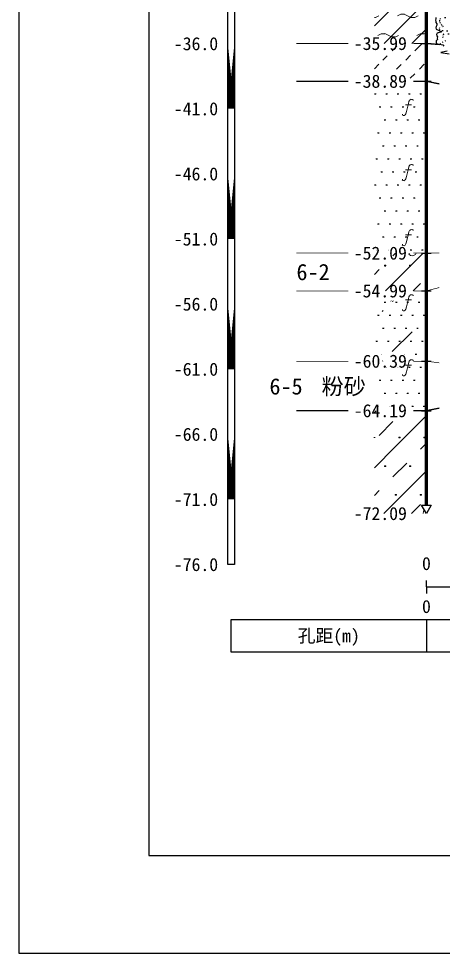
# Model space of a CAD drawing. Extents: x -37 to 3540, y -1485 to 297.
# Drawn here: x -37.4 to 27.8, y -1485 to -1341.4 of the extents above; entities that cross this region are included whole.
import ezdxf
from ezdxf.enums import TextEntityAlignment as Align

# ---------------------------------------------------------------- set-up
doc = ezdxf.new("R2010")
doc.units = 0
doc.linetypes.add('DOT', pattern=[6.35, 0, -6.35])
for name, color, linetype in [('CURVE', 200, 'CONTINUOUS'), ('FRAME', 7, 'CONTINUOUS'), ('HOLE', 41, 'CONTINUOUS'), ('RULER', 7, 'CONTINUOUS'), ('STRATUM', 241, 'CONTINUOUS')]:
    doc.layers.add(name, color=color, linetype=linetype)
doc.layers.add('HATCH', color=7, linetype='CONTINUOUS', lineweight=13)
doc.styles.add('ST', font='')
doc.styles.get('ST').set_extended_font_data('SimSun')
pattern_1 = [(82.875, (111.5324, -1486.206), (0.000369, 10.000176), [0.0893, -80.5337]), (143.13, (111.6334, -1486.2818), (-29.999964, 20.000054), [0.12627, -49.87373]), (172.875, (111.8106, -1486.304), (-70.000246, 9.99966), [0.17857, -80.44443]), (206.565, (111.989, -1486.2147), (-9.9997, -9.99969), [0.19954, -22.16046]), (243.435, (112.0783, -1486.0363), (9e-06, -9.9997), [0.19954, -22.16146]), (255.964, (112.1676, -1485.679), (-0.0002, -9.9995), [0.36813, -40.86287]), (255.964, (112.4776, -1484.439), (-0.0002, -9.9995), [1.2784, -39.9526]), (255.964, (112.5461, -1484.165), (-0.0002, -9.9995), [0.28235, -40.94865]), (216.87, (112.7364, -1483.9108), (-9.999982, -10.000018), [0.12627, -49.87373]), (243.435, (112.6354, -1483.9865), (9e-06, -9.9997), [0.19954, -22.16146]), (206.565, (112.915, -1483.8215), (-9.9997, -9.99969), [0.19954, -22.16046]), (172.875, (113.092, -1483.8437), (-70.000246, 9.99966), [0.17857, -80.44443]), (143.13, (113.193, -1483.9194), (-29.999964, 20.000054), [0.12627, -49.87373]), (82.875, (113.182, -1484.008), (0.000369, 10.000176), [0.0893, -80.5337]), (0, (112.037, -1484.66), (0, 10), [0.89286, -9.10714]), (0, (112.392, -1485), (1, 2), [0, -1.75]), (0, (112.367, -1484.975), (1, 2), [0, -1.75]), (0, (112.367, -1485), (1, 2), [0, -1.75]), (0, (112.342, -1485), (1, 2), [0, -1.75]), (0, (112.367, -1485.025), (1, 2), [0, -1.75])]
pattern_2 = [(45, (112.367, -1485), (-4.24264, 4.24264), [10, 0]), (45, (113.428, -1488.182), (-2.12132, 6.36396), [3, -3])]
pattern_3 = [(82.875, (110.531, -1487.6533), (0.00081, 22.00039), [0.1964, -177.1742]), (143.13, (110.753, -1487.82), (-65.99992, 44.00012), [0.2778, -109.7222]), (172.875, (111.143, -1487.8687), (-154.00054, 21.999253), [0.3929, -176.9777]), (206.565, (111.536, -1487.672), (-21.99935, -21.9993), [0.439, -48.753]), (243.435, (111.732, -1487.28), (2e-05, -21.9993), [0.439, -48.7552]), (255.964, (111.9283, -1486.494), (-0.00044, -21.9989), [0.8099, -89.8983]), (255.964, (112.6104, -1483.7656), (-0.00044, -21.9989), [2.8124, -87.8958]), (255.964, (112.761, -1483.163), (-0.00044, -21.9989), [0.6212, -90.087]), (216.87, (113.1796, -1482.6037), (-21.99996, -22.00004), [0.2778, -109.7222]), (243.435, (112.957, -1482.77), (2e-05, -21.9993), [0.439, -48.7552]), (206.565, (113.572, -1482.407), (-21.99935, -21.9993), [0.439, -48.753]), (172.875, (113.962, -1482.456), (-154.00054, 21.999253), [0.3929, -176.9777]), (143.13, (114.1843, -1482.6228), (-65.99992, 44.00012), [0.2778, -109.7222]), (82.875, (114.16, -1482.8177), (0.00081, 22.00039), [0.1964, -177.1742]), (0, (111.642, -1484.252), (0, 22), [1.9643, -20.0357]), (0, (112.422, -1485), (2.2, 4.4), [0, -3.85]), (0, (112.367, -1484.945), (2.2, 4.4), [0, -3.85]), (0, (112.367, -1485), (2.2, 4.4), [0, -3.85]), (0, (112.312, -1485), (2.2, 4.4), [0, -3.85]), (0, (112.367, -1485.055), (2.2, 4.4), [0, -3.85])]

msp = doc.modelspace()

# ---------------------------------------------------------------- hatches: boundary and pattern name
at = {"layer": 'HATCH'}
h = msp.add_hatch(dxfattribs=at)
h.set_pattern_fill('YNNT', color=251, style=0)
h.set_pattern_definition([(45, (112.367, -1485), (-2.12132, 2.12132), [10, 0]), (26.565, (113.4412, -1485.2536), (5.999823, 5.999812), [0.567, -12.849]), (0, (112.874, -1485.2536), (0, 6), [0.567, -5.433]), (26.565, (110.7857, -1485), (5.999823, 5.999812), [0.567, -12.849]), (0, (111.293, -1484.7464), (0, 6), [0.567, -5.433]), (153.435, (112.8742, -1485.2536), (-5.999818, -5e-06), [1.134, -12.2826]), (26.565, (116.4412, -1482.2536), (5.999823, 5.999812), [0.567, -12.849]), (0, (115.874, -1482.2536), (0, 6), [0.567, -5.433]), (26.565, (113.7857, -1482), (5.999823, 5.999812), [0.567, -12.849]), (0, (114.293, -1481.7464), (0, 6), [0.567, -5.433]), (153.435, (115.8742, -1482.2536), (-5.999818, -5e-06), [1.134, -12.2826])])
h.paths.add_polyline_path([(25.25, -1333.45), (17.25, -1333.45), (17.25, -1345.25), (25.25, -1345.25)])
h.paths.add_polyline_path([(13.18, -1346.74), (22.74, -1346.74), (22.74, -1343.81), (13.18, -1343.81)], flags=9)
h.paths.add_polyline_path([(13.18, -1334.94), (22.74, -1334.94), (22.74, -1332.01), (13.18, -1332.01)], flags=9)
h = msp.add_hatch(dxfattribs=at)
h.set_pattern_fill('NZFT', color=52, style=0)
h.set_pattern_definition([(45, (112.367, -1485), (-6e-07, 6.99998), [0.9473, -8.9522]), (45, (113.767, -1483.6), (-6e-07, 6.99998), [0.9869, -8.9126]), (45, (115.167, -1482.2), (-6e-07, 6.99998), [1.06018, -8.8393]), (45, (116.567, -1480.8), (-6e-07, 6.99998), [0.94918, -8.95032]), (45, (117.967, -1479.4), (-6e-07, 6.99998), [1.0365, -8.863]), (45, (115.867, -1485), (-6e-07, 6.99998), [1.01335, -8.88615]), (45, (117.267, -1483.6), (-6e-07, 6.99998), [1.07896, -12.12037]), (45, (118.667, -1482.2), (-6e-07, 6.99998), [0.99882, -8.90067]), (45, (113.067, -1480.8), (-4e-07, 6.99998), [1.05533, -8.84416]), (45, (114.467, -1479.4), (-4e-07, 6.99998), [1.0365, -8.863])])
h.paths.add_polyline_path([(25.25, -1345.25), (17.25, -1345.25), (17.25, -1351.05), (25.25, -1351.05)])
h.paths.add_polyline_path([(13.18, -1352.54), (22.74, -1352.54), (22.74, -1349.61), (13.18, -1349.61)], flags=9)
h.paths.add_polyline_path([(13.18, -1346.74), (22.74, -1346.74), (22.74, -1343.81), (13.18, -1343.81)], flags=9)
h = msp.add_hatch(dxfattribs=at)
h.set_pattern_fill('FS', color=142, style=0)
h.set_pattern_definition(pattern_1)
h.paths.add_polyline_path([(25.25, -1351.05), (17.25, -1351.05), (17.25, -1377.45), (25.25, -1377.45)])
h.paths.add_polyline_path([(13.18, -1378.94), (22.74, -1378.94), (22.74, -1376.01), (13.18, -1376.01)], flags=9)
h.paths.add_polyline_path([(13.18, -1352.54), (22.74, -1352.54), (22.74, -1349.61), (13.18, -1349.61)], flags=9)
h = msp.add_hatch(dxfattribs=at)
h.set_pattern_fill('FZNT', color=32, style=0)
h.set_pattern_definition(pattern_2)
h.paths.add_polyline_path([(25.25, -1377.45), (17.25, -1377.45), (17.25, -1383.25), (25.25, -1383.25)])
h.paths.add_polyline_path([(13.18, -1384.74), (22.74, -1384.74), (22.74, -1381.81), (13.18, -1381.81)], flags=9)
h.paths.add_polyline_path([(13.18, -1378.94), (22.74, -1378.94), (22.74, -1376.01), (13.18, -1376.01)], flags=9)
h = msp.add_hatch(dxfattribs=at)
h.set_pattern_fill('FS', color=32, scale=2.2, style=0)
h.set_pattern_definition(pattern_3)
h.paths.add_polyline_path([(25.25, -1377.45), (17.25, -1377.45), (17.25, -1383.25), (25.25, -1383.25)])
h.paths.add_polyline_path([(13.18, -1384.74), (22.74, -1384.74), (22.74, -1381.81), (13.18, -1381.81)], flags=9)
h.paths.add_polyline_path([(13.18, -1378.94), (22.74, -1378.94), (22.74, -1376.01), (13.18, -1376.01)], flags=9)
h = msp.add_hatch(dxfattribs=at)
h.set_pattern_fill('FS', color=142, style=0)
h.set_pattern_definition(pattern_1)
h.paths.add_polyline_path([(25.25, -1383.25), (17.25, -1383.25), (17.25, -1394.05), (25.25, -1394.05)])
h.paths.add_polyline_path([(13.18, -1395.54), (22.74, -1395.54), (22.74, -1392.61), (13.18, -1392.61)], flags=9)
h.paths.add_polyline_path([(13.18, -1384.74), (22.74, -1384.74), (22.74, -1381.81), (13.18, -1381.81)], flags=9)
h = msp.add_hatch(dxfattribs=at)
h.set_pattern_fill('SZFT', color=142, scale=2.2, style=0)
h.set_pattern_definition([(45, (112.367, -1485), (-2e-06, 15.4), [4.3383, -17.4406]), (45, (118.555, -1478.777), (-2e-06, 15.4), [4.3861, -17.3928]), (45, (123.515, -1473.819), (-2e-06, 15.4), [3.99, -17.789]), (26.565, (112.367, -1477.3), (15.4, 15.4), [0.2123, -34.2231]), (36.87, (113.907, -1475.76), (15.4, 15.4), [0.435, -76.565]), (315, (120.067, -1469.653), (15.4, 3e-06), [0.0727, -21.7062]), (26.565, (120.067, -1485), (15.4, 15.4), [0.3184, -34.117]), (26.565, (121.607, -1483.46), (15.4, 15.4), [0.2316, -34.2038]), (90, (122.377, -1482.69), (-15.4, -1e-06), [0.0633, -15.3367]), (26.565, (123.147, -1481.92), (15.4, 15.4), [0.2002, -68.6707]), (36.87, (124.687, -1480.38), (15.4, 15.4), [0.2435, -76.7565]), (45, (126.227, -1478.84), (-5e-07, 15.4), [0.24, -21.5388]), (315, (127.578, -1477.195), (15.4, 3e-06), [0.0727, -21.7062]), (36.87, (115.447, -1474.22), (15.4, 15.4), [0.2249, -76.7751]), (53.13, (116.987, -1472.68), (30.8, 46.2), [0.2956, -76.7044]), (53.13, (118.527, -1471.14), (30.8, 46.2), [0.2777, -76.7223])])
h.paths.add_polyline_path([(25.25, -1383.25), (17.25, -1383.25), (17.25, -1394.05), (25.25, -1394.05)])
h.paths.add_polyline_path([(13.18, -1395.54), (22.74, -1395.54), (22.74, -1392.61), (13.18, -1392.61)], flags=9)
h.paths.add_polyline_path([(13.18, -1384.74), (22.74, -1384.74), (22.74, -1381.81), (13.18, -1381.81)], flags=9)
h = msp.add_hatch(dxfattribs=at)
h.set_pattern_fill('FS', color=142, style=0)
h.set_pattern_definition(pattern_1)
h.paths.add_polyline_path([(25.25, -1394.05), (17.25, -1394.05), (17.25, -1401.65), (25.25, -1401.65)])
h.paths.add_polyline_path([(13.18, -1403.14), (22.74, -1403.14), (22.74, -1400.21), (13.18, -1400.21)], flags=9)
h.paths.add_polyline_path([(13.18, -1395.54), (22.74, -1395.54), (22.74, -1392.61), (13.18, -1392.61)], flags=9)
h = msp.add_hatch(dxfattribs=at)
h.set_pattern_fill('FZNT', color=32, style=0)
h.set_pattern_definition(pattern_2)
h.paths.add_polyline_path([(25.25, -1401.65), (17.25, -1401.65), (17.25, -1417.45), (25.25, -1417.45), (24.5, -1416.15), (25.25, -1416.15)])
h.paths.add_polyline_path([(13.18, -1418.94), (22.74, -1418.94), (22.74, -1416.01), (13.18, -1416.01)], flags=9)
h.paths.add_polyline_path([(13.18, -1403.14), (22.74, -1403.14), (22.74, -1400.21), (13.18, -1400.21)], flags=9)
h = msp.add_hatch(dxfattribs=at)
h.set_pattern_fill('FS', color=32, scale=2.2, style=0)
h.set_pattern_definition(pattern_3)
h.paths.add_polyline_path([(25.25, -1401.65), (17.25, -1401.65), (17.25, -1417.45), (25.25, -1417.45), (24.5, -1416.15), (25.25, -1416.15)])
h.paths.add_polyline_path([(13.18, -1418.94), (22.74, -1418.94), (22.74, -1416.01), (13.18, -1416.01)], flags=9)
h.paths.add_polyline_path([(13.18, -1403.14), (22.74, -1403.14), (22.74, -1400.21), (13.18, -1400.21)], flags=9)

# ---------------------------------------------------------------- linework, layer by layer
at = {"layer": 'CURVE', "color": 30, "linetype": 'Continuous'}
for points in [[(26.7, -1341.25), (26.69, -1341.45), (26.63, -1341.65), (26.67, -1341.85), (26.69, -1342.05), (26.86, -1342.25), (26.86, -1342.45), (26.72, -1342.65), (26.71, -1342.85), (26.73, -1343.05), (27.19, -1343.25), (27.56, -1343.45), (26.91, -1343.65), (26.82, -1343.85), (26.87, -1344.05), (26.96, -1344.25), (26.92, -1344.45), (26.95, -1344.65), (26.76, -1344.85), (26.75, -1345.05), (26.72, -1345.25), (27.75, -1345.45), (27.93, -1345.65)], [(28.42, -1346.45), (27.47, -1346.65), (28.72, -1346.85)]]:
    msp.add_lwpolyline(points, dxfattribs=at)
at = {"layer": 'CURVE', "color": 100, "linetype": 'DOT', "ltscale": 0.1}
for points in [[(28.12, -1341.25), (27.35, -1341.45), (27.28, -1341.65), (27.25, -1341.85), (27.33, -1342.05), (27.53, -1342.25), (27.56, -1342.45), (27.8, -1342.65), (27.25, -1342.85), (27.2, -1343.05), (27.72, -1343.25), (29.77, -1343.45)], [(29.38, -1343.65), (27.84, -1343.85), (27.76, -1344.05), (27.73, -1344.25), (27.87, -1344.45)], [(28.17, -1344.85), (27.76, -1345.05), (27.33, -1345.25), (27.93, -1345.45)]]:
    msp.add_lwpolyline(points, dxfattribs=at)
at = {"layer": 'FRAME', "color": 245, "linetype": 'Continuous'}
for p, q in [((-37.39, -1188), (-37.39, -1485)), ((-37.39, -1485), (709.18, -1485))]:
    msp.add_line(p, q, dxfattribs=at)
at = {"layer": 'FRAME', "linetype": 'Continuous'}
for p, q in [((-17.39, -1203), (-17.39, -1470)), ((-17.39, -1470), (689.18, -1470))]:
    msp.add_line(p, q, dxfattribs=at)
at = {"layer": 'HOLE', "linetype": 'Continuous', "const_width": 0.5}
msp.add_lwpolyline([(25.25, -1267.45), (25.25, -1416.15)], dxfattribs=at)
at = {"layer": 'HOLE', "linetype": 'Continuous'}
for points in [[(24.5, -1345.25), (26, -1345.25)], [(24.5, -1351.05), (26, -1351.05)], [(24.5, -1377.45), (26, -1377.45)], [(24.5, -1383.25), (26, -1383.25)], [(24.5, -1394.05), (26, -1394.05)], [(24.5, -1401.65), (26, -1401.65)]]:
    msp.add_lwpolyline(points, dxfattribs=at)
msp.add_lwpolyline([(24.5, -1416.15), (26, -1416.15), (25.25, -1417.45)], close=True, dxfattribs=at)
at = {"layer": 'RULER', "linetype": 'Continuous'}
for points in [[(-5.25, -1265.28), (-4.25, -1265.28), (-4.25, -1425.28), (-5.25, -1425.28)], [(-4.75, -1433.73), (25.25, -1433.73), (25.25, -1438.73), (-4.75, -1438.73)]]:
    msp.add_lwpolyline(points, close=True, dxfattribs=at)
at = {"layer": 'RULER', "linetype": 'Continuous', "const_width": 1}
for points in [[(-4.75, -1345.28), (-4.75, -1355.28)], [(-4.75, -1365.28), (-4.75, -1375.28)], [(-4.75, -1385.28), (-4.75, -1395.28)], [(-4.75, -1405.28), (-4.75, -1415.28)]]:
    msp.add_lwpolyline(points, close=True, dxfattribs=at)
at = {"layer": 'RULER', "linetype": 'Continuous'}
for points in [[(25.25, -1428.73), (25.25, -1427.73)], [(25.25, -1428.73), (65.25, -1428.73)], [(25.25, -1428.73), (25.25, -1429.73)], [(25.25, -1433.73), (71.47, -1433.73), (71.47, -1438.73), (25.25, -1438.73)]]:
    msp.add_lwpolyline(points, dxfattribs=at)
at = {"layer": 'STRATUM', "linetype": 'Continuous'}
for points, const_width in [([(5.25, -1345.25), (13.25, -1345.25)], 0.2), ([(23.25, -1345.25), (25.25, -1345.25), (27.25, -1345.41)], 0.2), ([(5.25, -1351.05), (13.25, -1351.05)], 0.2), ([(23.25, -1351.05), (25.25, -1351.05), (27.25, -1351.46)], 0.2), ([(5.25, -1377.45), (13.25, -1377.45)], 0.1), ([(23.25, -1377.45), (25.25, -1377.45), (27.25, -1377.43)], 0.1), ([(5.25, -1383.25), (13.25, -1383.25)], 0.1), ([(23.25, -1383.25), (25.25, -1383.25), (27.25, -1382.73)], 0.1), ([(5.25, -1394.05), (13.25, -1394.05)], 0.1), ([(23.25, -1394.05), (25.25, -1394.05), (27.25, -1394.31)], 0.1), ([(5.25, -1401.65), (13.25, -1401.65)], 0.2), ([(23.25, -1401.65), (25.25, -1401.65), (27.25, -1401.25)], 0.2)]:
    msp.add_lwpolyline(points, dxfattribs=dict(at, const_width=const_width))

# ---------------------------------------------------------------- texts
at = {"layer": 'HOLE', "style": 'ST'}
for s, p in [('-35.99', (22.25, -1345.25)), ('-38.89', (22.25, -1351.05)), ('-52.09', (22.25, -1377.45)), ('-54.99', (22.25, -1383.25)), ('-60.39', (22.25, -1394.05)), ('-64.19', (22.25, -1401.65)), ('-72.09', (22.25, -1417.45))]:
    msp.add_text(s, height=2, dxfattribs=at).set_placement(p, align=Align.MIDDLE_RIGHT)
at = {"layer": 'RULER', "style": 'ST'}
for s, p in [('-36.0', (-6.75, -1345.28)), ('-41.0', (-6.75, -1355.28)), ('-46.0', (-6.75, -1365.28)), ('-51.0', (-6.75, -1375.28)), ('-56.0', (-6.75, -1385.28)), ('-61.0', (-6.75, -1395.28)), ('-66.0', (-6.75, -1405.28)), ('-71.0', (-6.75, -1415.28)), ('-76.0', (-6.75, -1425.28))]:
    msp.add_text(s, height=2, dxfattribs=at).set_placement(p, align=Align.MIDDLE_RIGHT)
msp.add_text('0', height=2, dxfattribs=at).set_placement((25.25, -1426.73), align=Align.BOTTOM_CENTER)
msp.add_text('0', height=2, dxfattribs=at).set_placement((25.25, -1430.73), align=Align.TOP_CENTER)
msp.add_text('孔距(m)', height=2, dxfattribs=at).set_placement((10.25, -1436.23), align=Align.MIDDLE_CENTER)
at = {"layer": 'STRATUM', "style": 'ST'}
for s, p in [('6-2', (5.28, -1380.35)), ('6-5', (1.13, -1397.92)), ('粉砂', (9.13, -1397.92))]:
    msp.add_text(s, height=2.5, dxfattribs=at).set_placement(p, align=Align.MIDDLE_LEFT)

doc.saveas('drawing.dxf')
